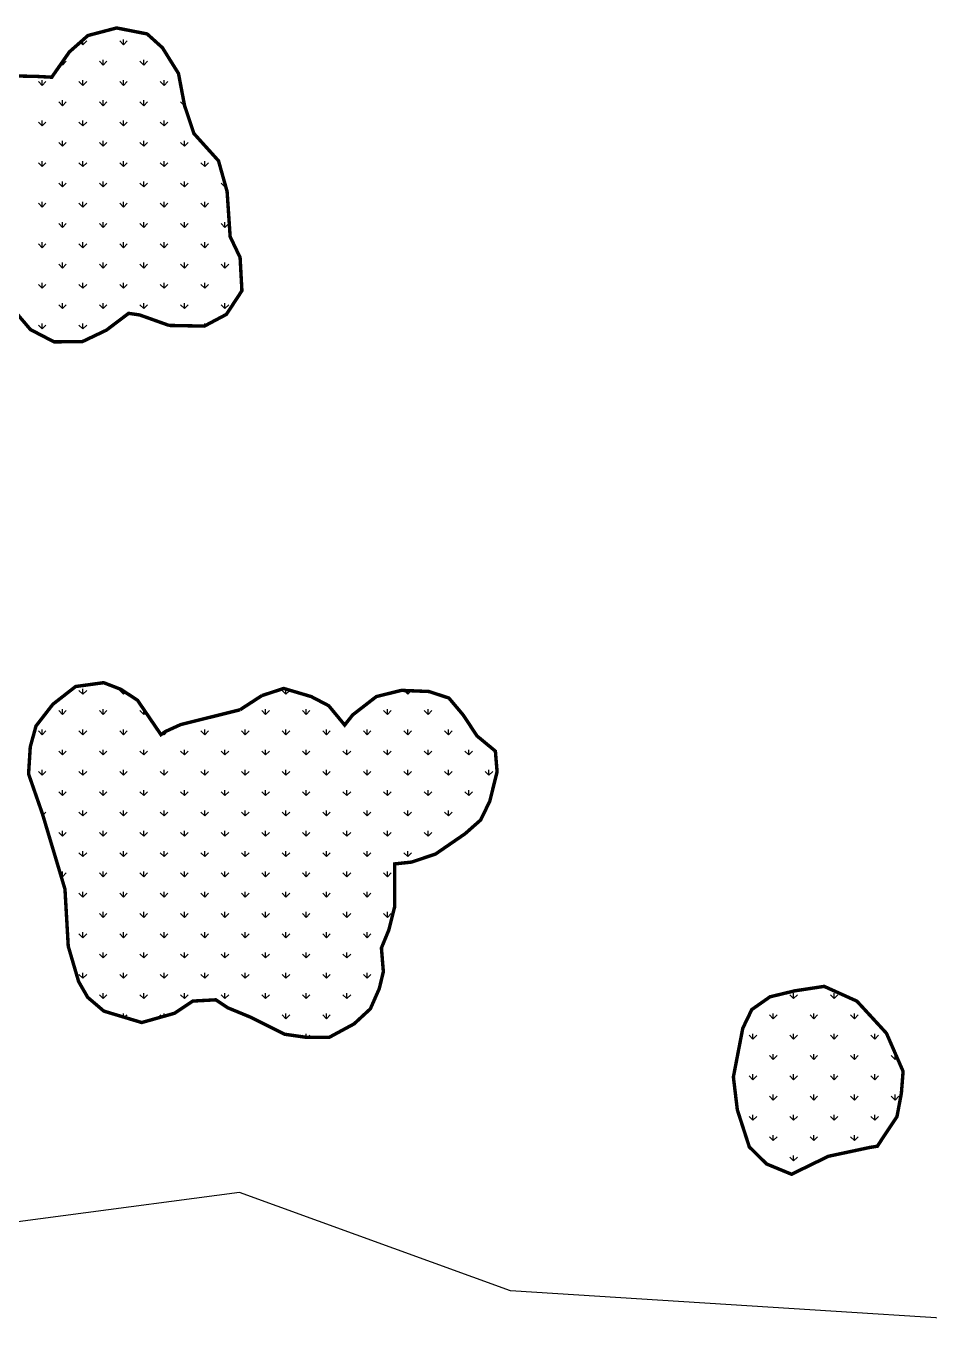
# Model space of a CAD drawing. Header units: metres. Extents: x 328606 to 333715, y 1800923 to 1805912.
# Drawn here: x 330980 to 331779, y 1800923 to 1802084 of the extents above; entities that cross this region are included whole.
import ezdxf

# ---------------------------------------------------------------- set-up
doc = ezdxf.new("R2010")
doc.units = ezdxf.units.M
doc.layers.add('MANGROOVES', color=112, linetype='Continuous')

msp = doc.modelspace()

# ---------------------------------------------------------------- linework, layer by layer
at = {"color": 3}
msp.add_lwpolyline([(332077.5, 1800922.7), (331408.6, 1800965.1), (331168.7, 1801052.2), (330856.6, 1801010.9), (330816.1, 1801030), (330700, 1801108.8), (330621.4, 1801123.9), (330649.9, 1801341.4), (330656.9, 1801447.4), (330689, 1801480.8), (330688.6, 1801527.4), (330641.8, 1801515), (330612, 1801570.4), (330539.3, 1801530.2), (330508.1, 1801572.2), (330446.1, 1801581.7), (330433.1, 1801685.6), (330396.6, 1801685.9), (330305.7, 1801816.6)], dxfattribs=at)
at = {"layer": 'MANGROOVES', "linetype": 'Continuous'}
for p, q in [((331030.2, 1802068), (331027.9, 1802070.2)), ((331030.2, 1802068), (331030.2, 1802072.2)), ((331030.2, 1802068), (331033.6, 1802071.4)), ((331066.1, 1802068), (331062.8, 1802071.4)), ((331066.1, 1802068), (331066.1, 1802072.8)), ((331066.1, 1802068), (331069.5, 1802071.4)), ((331048.2, 1802050), (331048.2, 1802054.8)), ((331084.1, 1802050), (331084.1, 1802054.8)), ((331012.2, 1802050), (331011, 1802051.3)), ((331012.2, 1802050), (331015.6, 1802053.4)), ((331012.2, 1802050), (331012.2, 1802053)), ((331048.2, 1802050), (331044.8, 1802053.4)), ((331048.2, 1802050), (331051.5, 1802053.4)), ((331084.1, 1802050), (331080.7, 1802053.4)), ((331084.1, 1802050), (331087.5, 1802053.4)), ((330994.3, 1802032.1), (330990.9, 1802035.4)), ((330994.3, 1802032.1), (330994.3, 1802036.8)), ((330994.3, 1802032.1), (330997.6, 1802035.4)), ((331030.2, 1802032.1), (331026.8, 1802035.4)), ((331030.2, 1802032.1), (331030.2, 1802036.8)), ((331030.2, 1802032.1), (331033.6, 1802035.4)), ((331066.1, 1802032.1), (331062.8, 1802035.4)), ((331066.1, 1802032.1), (331066.1, 1802036.8)), ((331066.1, 1802032.1), (331069.5, 1802035.4)), ((331102, 1802032.1), (331098.7, 1802035.4)), ((331102, 1802032.1), (331102, 1802036.8)), ((331102, 1802032.1), (331105.4, 1802035.4)), ((331012.2, 1802014.1), (331008.9, 1802017.5)), ((331012.2, 1802014.1), (331012.2, 1802018.9)), ((331012.2, 1802014.1), (331015.6, 1802017.5)), ((331048.2, 1802014.1), (331044.8, 1802017.5)), ((331048.2, 1802014.1), (331048.2, 1802018.9)), ((331048.2, 1802014.1), (331051.5, 1802017.5)), ((331084.1, 1802014.1), (331080.7, 1802017.5)), ((331084.1, 1802014.1), (331084.1, 1802018.9)), ((331084.1, 1802014.1), (331087.5, 1802017.5)), ((331120, 1802014.1), (331116.6, 1802017.5)), ((331120, 1802014.1), (331120, 1802015.2)), ((331120, 1802014.1), (331120.2, 1802014.3)), ((330994.3, 1801996.2), (330990.9, 1801999.5)), ((330994.3, 1801996.2), (330994.3, 1802000.9)), ((330994.3, 1801996.2), (330997.6, 1801999.5)), ((331030.2, 1801996.2), (331026.8, 1801999.5)), ((331030.2, 1801996.2), (331030.2, 1802000.9)), ((331030.2, 1801996.2), (331033.6, 1801999.5)), ((331066.1, 1801996.2), (331062.8, 1801999.5)), ((331066.1, 1801996.2), (331066.1, 1802000.9)), ((331066.1, 1801996.2), (331069.5, 1801999.5)), ((331102, 1801996.2), (331098.7, 1801999.5)), ((331102, 1801996.2), (331102, 1802000.9)), ((331102, 1801996.2), (331105.4, 1801999.5)), ((331012.2, 1801978.2), (331008.9, 1801981.6)), ((331012.2, 1801978.2), (331012.2, 1801983)), ((331012.2, 1801978.2), (331015.6, 1801981.6)), ((331048.2, 1801978.2), (331044.8, 1801981.6)), ((331048.2, 1801978.2), (331048.2, 1801983)), ((331048.2, 1801978.2), (331051.5, 1801981.6)), ((331084.1, 1801978.2), (331080.7, 1801981.6)), ((331084.1, 1801978.2), (331084.1, 1801983)), ((331084.1, 1801978.2), (331087.5, 1801981.6)), ((331120, 1801978.2), (331116.6, 1801981.6)), ((331120, 1801978.2), (331120, 1801983)), ((331120, 1801978.2), (331123.4, 1801981.6)), ((330994.3, 1801960.2), (330990.9, 1801963.6)), ((330994.3, 1801960.2), (330994.3, 1801965)), ((330994.3, 1801960.2), (330997.6, 1801963.6)), ((331030.2, 1801960.2), (331026.8, 1801963.6)), ((331030.2, 1801960.2), (331030.2, 1801965)), ((331030.2, 1801960.2), (331033.6, 1801963.6)), ((331066.1, 1801960.2), (331062.8, 1801963.6)), ((331066.1, 1801960.2), (331066.1, 1801965)), ((331066.1, 1801960.2), (331069.5, 1801963.6)), ((331102, 1801960.2), (331098.7, 1801963.6)), ((331102, 1801960.2), (331102, 1801965)), ((331102, 1801960.2), (331105.4, 1801963.6)), ((331138, 1801960.2), (331134.6, 1801963.6)), ((331138, 1801960.2), (331138, 1801965)), ((331138, 1801960.2), (331141.3, 1801963.6)), ((331012.2, 1801942.3), (331008.9, 1801945.6)), ((331012.2, 1801942.3), (331012.2, 1801947)), ((331012.2, 1801942.3), (331015.6, 1801945.6)), ((331048.2, 1801942.3), (331044.8, 1801945.6)), ((331048.2, 1801942.3), (331048.2, 1801947)), ((331048.2, 1801942.3), (331051.5, 1801945.6)), ((331084.1, 1801942.3), (331080.7, 1801945.6)), ((331084.1, 1801942.3), (331084.1, 1801947)), ((331084.1, 1801942.3), (331087.5, 1801945.6)), ((331120, 1801942.3), (331116.6, 1801945.6)), ((331120, 1801942.3), (331120, 1801947)), ((331120, 1801942.3), (331123.4, 1801945.6)), ((331155.9, 1801942.3), (331152.6, 1801945.6)), ((331155.9, 1801942.3), (331155.9, 1801945)), ((331155.9, 1801942.3), (331156.5, 1801942.9)), ((330994.3, 1801924.3), (330990.9, 1801927.7)), ((330994.3, 1801924.3), (330994.3, 1801929.1)), ((330994.3, 1801924.3), (330997.6, 1801927.7)), ((331030.2, 1801924.3), (331026.8, 1801927.7)), ((331030.2, 1801924.3), (331030.2, 1801929.1)), ((331030.2, 1801924.3), (331033.6, 1801927.7)), ((331066.1, 1801924.3), (331062.8, 1801927.7)), ((331066.1, 1801924.3), (331066.1, 1801929.1)), ((331066.1, 1801924.3), (331069.5, 1801927.7)), ((331102, 1801924.3), (331098.7, 1801927.7)), ((331102, 1801924.3), (331102, 1801929.1)), ((331102, 1801924.3), (331105.4, 1801927.7)), ((331138, 1801924.3), (331134.6, 1801927.7)), ((331138, 1801924.3), (331138, 1801929.1)), ((331138, 1801924.3), (331141.3, 1801927.7)), ((331012.2, 1801906.4), (331008.9, 1801909.7)), ((331012.2, 1801906.4), (331012.2, 1801911.1)), ((331012.2, 1801906.4), (331015.6, 1801909.7)), ((331048.2, 1801906.4), (331044.8, 1801909.7)), ((331048.2, 1801906.4), (331048.2, 1801911.1)), ((331048.2, 1801906.4), (331051.5, 1801909.7)), ((331084.1, 1801906.4), (331080.7, 1801909.7)), ((331084.1, 1801906.4), (331084.1, 1801911.1)), ((331084.1, 1801906.4), (331087.5, 1801909.7)), ((331120, 1801906.4), (331116.6, 1801909.7)), ((331120, 1801906.4), (331120, 1801911.1)), ((331120, 1801906.4), (331123.4, 1801909.7)), ((331155.9, 1801906.4), (331152.6, 1801909.7)), ((331155.9, 1801906.4), (331155.9, 1801911.1)), ((331155.9, 1801906.4), (331159.3, 1801909.7)), ((330994.3, 1801888.4), (330990.9, 1801891.8)), ((330994.3, 1801888.4), (330994.3, 1801893.2)), ((330994.3, 1801888.4), (330997.6, 1801891.8)), ((331030.2, 1801888.4), (331026.8, 1801891.8)), ((331030.2, 1801888.4), (331030.2, 1801893.2)), ((331030.2, 1801888.4), (331033.6, 1801891.8)), ((331066.1, 1801888.4), (331062.8, 1801891.8)), ((331066.1, 1801888.4), (331066.1, 1801893.2)), ((331066.1, 1801888.4), (331069.5, 1801891.8)), ((331102, 1801888.4), (331098.7, 1801891.8)), ((331102, 1801888.4), (331102, 1801893.2)), ((331102, 1801888.4), (331105.4, 1801891.8)), ((331138, 1801888.4), (331134.6, 1801891.8)), ((331138, 1801888.4), (331138, 1801893.2)), ((331138, 1801888.4), (331141.3, 1801891.8)), ((331012.2, 1801870.4), (331008.9, 1801873.8)), ((331012.2, 1801870.4), (331012.2, 1801875.2)), ((331012.2, 1801870.4), (331015.6, 1801873.8)), ((331048.2, 1801870.4), (331044.8, 1801873.8)), ((331048.2, 1801870.4), (331048.2, 1801875.2)), ((331048.2, 1801870.4), (331051.5, 1801873.8)), ((331084.1, 1801870.4), (331080.7, 1801873.8)), ((331084.1, 1801870.4), (331084.1, 1801875.2)), ((331084.1, 1801870.4), (331087.5, 1801873.8)), ((331120, 1801870.4), (331116.6, 1801873.8)), ((331120, 1801870.4), (331120, 1801875.2)), ((331120, 1801870.4), (331123.4, 1801873.8)), ((331155.9, 1801870.4), (331152.6, 1801873.8)), ((331155.9, 1801870.4), (331155.9, 1801875.2)), ((331155.9, 1801870.4), (331159.3, 1801873.8)), ((330994.3, 1801852.5), (330994.3, 1801857.2)), ((331030.2, 1801852.5), (331030.2, 1801857.2)), ((331066.1, 1801852.5), (331066.1, 1801857.2)), ((331102, 1801852.5), (331102, 1801857.2)), ((331138, 1801852.5), (331138, 1801857.2)), ((330994.3, 1801852.5), (330990.9, 1801855.8)), ((330994.3, 1801852.5), (330997.6, 1801855.8)), ((331030.2, 1801852.5), (331026.8, 1801855.8)), ((331030.2, 1801852.5), (331033.6, 1801855.8)), ((331066.1, 1801852.5), (331062.8, 1801855.8)), ((331066.1, 1801852.5), (331069.5, 1801855.8)), ((331102, 1801852.5), (331098.7, 1801855.8)), ((331102, 1801852.5), (331105.4, 1801855.8)), ((331138, 1801852.5), (331134.6, 1801855.8)), ((331138, 1801852.5), (331141.3, 1801855.8)), ((331170.6, 1801855.7), (331170.5, 1801855.8)), ((331012.2, 1801834.5), (331008.9, 1801837.9)), ((331012.2, 1801834.5), (331012.2, 1801839.3)), ((331012.2, 1801834.5), (331015.6, 1801837.9)), ((331048.2, 1801834.5), (331044.8, 1801837.9)), ((331048.2, 1801834.5), (331048.2, 1801839.3)), ((331048.2, 1801834.5), (331051.5, 1801837.9)), ((331084.1, 1801834.5), (331080.7, 1801837.9)), ((331084.1, 1801834.5), (331084.1, 1801839.3)), ((331084.1, 1801834.5), (331087.5, 1801837.9)), ((331120, 1801834.5), (331116.6, 1801837.9)), ((331120, 1801834.5), (331120, 1801839.3)), ((331120, 1801834.5), (331123.4, 1801837.9)), ((331155.9, 1801834.5), (331152.6, 1801837.9)), ((331155.9, 1801834.5), (331155.9, 1801839.3)), ((331155.9, 1801834.5), (331159.3, 1801837.9)), ((330994.3, 1801816.5), (330990.9, 1801819.9)), ((330994.3, 1801816.5), (330994.3, 1801821.3)), ((330994.3, 1801816.5), (330997.6, 1801819.9)), ((331030.2, 1801816.5), (331026.8, 1801819.9)), ((331030.2, 1801816.5), (331030.2, 1801821.3)), ((331030.2, 1801816.5), (331033.6, 1801819.9)), ((331102, 1801821.2), (331102, 1801821.3)), ((331135.7, 1801818.8), (331134.6, 1801819.9)), ((331138, 1801819.2), (331138, 1801821.3)), ((331030.2, 1801493.3), (331030.2, 1801498)), ((331209.8, 1801493.3), (331209.8, 1801497.7)), ((331030.2, 1801493.3), (331026.8, 1801496.6)), ((331030.2, 1801493.3), (331033.6, 1801496.6)), ((331066.1, 1801493.3), (331062.8, 1801496.6)), ((331066.1, 1801493.3), (331066.1, 1801496)), ((331066.1, 1801493.3), (331067.8, 1801494.9)), ((331209.8, 1801493.3), (331206.4, 1801496.6)), ((331209.8, 1801493.3), (331213.2, 1801496.6)), ((331317.6, 1801493.3), (331314.3, 1801496.5)), ((331317.6, 1801493.3), (331317.6, 1801496.4)), ((331317.6, 1801493.3), (331320.6, 1801496.3)), ((331012.2, 1801475.3), (331008.9, 1801478.7)), ((331012.2, 1801475.3), (331012.2, 1801480.1)), ((331012.2, 1801475.3), (331015.6, 1801478.7)), ((331048.2, 1801475.3), (331044.8, 1801478.7)), ((331048.2, 1801475.3), (331048.2, 1801480.1)), ((331048.2, 1801475.3), (331051.5, 1801478.7)), ((331084.1, 1801475.3), (331080.7, 1801478.7)), ((331084.1, 1801475.3), (331084.1, 1801479.8)), ((331084.1, 1801475.3), (331085.9, 1801477.1)), ((331155.9, 1801475.3), (331155.3, 1801475.9)), ((331155.9, 1801475.3), (331157, 1801476.4)), ((331155.9, 1801475.3), (331155.9, 1801476.1)), ((331191.8, 1801475.3), (331188.5, 1801478.7)), ((331191.8, 1801475.3), (331191.8, 1801480.1)), ((331191.8, 1801475.3), (331195.2, 1801478.7)), ((331227.8, 1801475.3), (331224.4, 1801478.7)), ((331227.8, 1801475.3), (331227.8, 1801480.1)), ((331227.8, 1801475.3), (331231.1, 1801478.7)), ((331299.6, 1801475.3), (331296.2, 1801478.7)), ((331299.6, 1801475.3), (331299.6, 1801480.1)), ((331299.6, 1801475.3), (331303, 1801478.7)), ((331335.5, 1801475.3), (331332.2, 1801478.7)), ((331335.5, 1801475.3), (331335.5, 1801480.1)), ((331335.5, 1801475.3), (331338.9, 1801478.7)), ((330994.3, 1801457.3), (330994.3, 1801462.1)), ((331030.2, 1801457.3), (331030.2, 1801462.1)), ((331066.1, 1801457.3), (331066.1, 1801462.1)), ((331138, 1801457.3), (331138, 1801462.1)), ((331173.9, 1801457.3), (331173.9, 1801462.1)), ((331209.8, 1801457.3), (331209.8, 1801462.1)), ((331245.7, 1801457.3), (331245.7, 1801462.1)), ((331281.6, 1801457.3), (331281.6, 1801462.1)), ((331317.6, 1801457.3), (331317.6, 1801462.1)), ((331353.5, 1801457.3), (331353.5, 1801462.1)), ((330994.3, 1801457.3), (330990.9, 1801460.7)), ((330994.3, 1801457.3), (330997.6, 1801460.7)), ((331030.2, 1801457.3), (331026.8, 1801460.7)), ((331030.2, 1801457.3), (331033.6, 1801460.7)), ((331066.1, 1801457.3), (331062.8, 1801460.7)), ((331066.1, 1801457.3), (331069.5, 1801460.7)), ((331102, 1801457.3), (331100.9, 1801458.5)), ((331102, 1801457.3), (331105.4, 1801460.7)), ((331102, 1801457.3), (331102, 1801459.3)), ((331138, 1801457.3), (331134.6, 1801460.7)), ((331138, 1801457.3), (331141.3, 1801460.7)), ((331173.9, 1801457.3), (331170.5, 1801460.7)), ((331173.9, 1801457.3), (331177.3, 1801460.7)), ((331209.8, 1801457.3), (331206.4, 1801460.7)), ((331209.8, 1801457.3), (331213.2, 1801460.7)), ((331245.7, 1801457.3), (331242.4, 1801460.7)), ((331245.7, 1801457.3), (331249.1, 1801460.7)), ((331281.6, 1801457.3), (331278.3, 1801460.7)), ((331281.6, 1801457.3), (331285, 1801460.7)), ((331317.6, 1801457.3), (331314.2, 1801460.7)), ((331317.6, 1801457.3), (331320.9, 1801460.7)), ((331353.5, 1801457.3), (331350.1, 1801460.7)), ((331353.5, 1801457.3), (331356.9, 1801460.7)), ((331012.2, 1801439.4), (331008.9, 1801442.7)), ((331012.2, 1801439.4), (331012.2, 1801444.1)), ((331012.2, 1801439.4), (331015.6, 1801442.7)), ((331048.2, 1801439.4), (331044.8, 1801442.7)), ((331048.2, 1801439.4), (331048.2, 1801444.1)), ((331048.2, 1801439.4), (331051.5, 1801442.7)), ((331084.1, 1801439.4), (331080.7, 1801442.7)), ((331084.1, 1801439.4), (331084.1, 1801444.1)), ((331084.1, 1801439.4), (331087.5, 1801442.7)), ((331120, 1801439.4), (331116.6, 1801442.7)), ((331120, 1801439.4), (331120, 1801444.1)), ((331120, 1801439.4), (331123.4, 1801442.7)), ((331155.9, 1801439.4), (331152.6, 1801442.7)), ((331155.9, 1801439.4), (331155.9, 1801444.1)), ((331155.9, 1801439.4), (331159.3, 1801442.7)), ((331191.8, 1801439.4), (331188.5, 1801442.7)), ((331191.8, 1801439.4), (331191.8, 1801444.1)), ((331191.8, 1801439.4), (331195.2, 1801442.7)), ((331227.8, 1801439.4), (331224.4, 1801442.7)), ((331227.8, 1801439.4), (331227.8, 1801444.1)), ((331227.8, 1801439.4), (331231.1, 1801442.7)), ((331263.7, 1801439.4), (331260.3, 1801442.7)), ((331263.7, 1801439.4), (331263.7, 1801444.1)), ((331263.7, 1801439.4), (331267.1, 1801442.7)), ((331299.6, 1801439.4), (331296.2, 1801442.7)), ((331299.6, 1801439.4), (331299.6, 1801444.1)), ((331299.6, 1801439.4), (331303, 1801442.7)), ((331335.5, 1801439.4), (331332.2, 1801442.7)), ((331335.5, 1801439.4), (331335.5, 1801444.1)), ((331335.5, 1801439.4), (331338.9, 1801442.7)), ((331371.5, 1801439.4), (331368.1, 1801442.7)), ((331371.5, 1801439.4), (331371.5, 1801444.1)), ((331371.5, 1801439.4), (331374.8, 1801442.7)), ((330994.3, 1801421.4), (330990.9, 1801424.8)), ((330994.3, 1801421.4), (330994.3, 1801426.2)), ((330994.3, 1801421.4), (330997.6, 1801424.8)), ((331030.2, 1801421.4), (331026.8, 1801424.8)), ((331030.2, 1801421.4), (331030.2, 1801426.2)), ((331030.2, 1801421.4), (331033.6, 1801424.8)), ((331066.1, 1801421.4), (331062.8, 1801424.8)), ((331066.1, 1801421.4), (331066.1, 1801426.2)), ((331066.1, 1801421.4), (331069.5, 1801424.8)), ((331102, 1801421.4), (331098.7, 1801424.8)), ((331102, 1801421.4), (331102, 1801426.2)), ((331102, 1801421.4), (331105.4, 1801424.8)), ((331138, 1801421.4), (331134.6, 1801424.8)), ((331138, 1801421.4), (331138, 1801426.2)), ((331138, 1801421.4), (331141.3, 1801424.8)), ((331173.9, 1801421.4), (331170.5, 1801424.8)), ((331173.9, 1801421.4), (331173.9, 1801426.2)), ((331173.9, 1801421.4), (331177.3, 1801424.8)), ((331209.8, 1801421.4), (331206.4, 1801424.8)), ((331209.8, 1801421.4), (331209.8, 1801426.2)), ((331209.8, 1801421.4), (331213.2, 1801424.8)), ((331245.7, 1801421.4), (331242.4, 1801424.8)), ((331245.7, 1801421.4), (331245.7, 1801426.2)), ((331245.7, 1801421.4), (331249.1, 1801424.8)), ((331281.6, 1801421.4), (331278.3, 1801424.8)), ((331281.6, 1801421.4), (331281.6, 1801426.2)), ((331281.6, 1801421.4), (331285, 1801424.8)), ((331317.6, 1801421.4), (331314.2, 1801424.8)), ((331317.6, 1801421.4), (331317.6, 1801426.2)), ((331317.6, 1801421.4), (331320.9, 1801424.8)), ((331353.5, 1801421.4), (331350.1, 1801424.8)), ((331353.5, 1801421.4), (331353.5, 1801426.2)), ((331353.5, 1801421.4), (331356.9, 1801424.8)), ((331389.4, 1801421.4), (331386, 1801424.8)), ((331389.4, 1801421.4), (331389.4, 1801426.2)), ((331389.4, 1801421.4), (331392.8, 1801424.8)), ((331012.2, 1801403.5), (331008.9, 1801406.8)), ((331012.2, 1801403.5), (331012.2, 1801408.2)), ((331012.2, 1801403.5), (331015.6, 1801406.8)), ((331048.2, 1801403.5), (331044.8, 1801406.8)), ((331048.2, 1801403.5), (331048.2, 1801408.2)), ((331048.2, 1801403.5), (331051.5, 1801406.8)), ((331084.1, 1801403.5), (331080.7, 1801406.8)), ((331084.1, 1801403.5), (331084.1, 1801408.2)), ((331084.1, 1801403.5), (331087.5, 1801406.8)), ((331120, 1801403.5), (331116.6, 1801406.8)), ((331120, 1801403.5), (331120, 1801408.2)), ((331120, 1801403.5), (331123.4, 1801406.8)), ((331155.9, 1801403.5), (331152.6, 1801406.8)), ((331155.9, 1801403.5), (331155.9, 1801408.2)), ((331155.9, 1801403.5), (331159.3, 1801406.8)), ((331191.8, 1801403.5), (331188.5, 1801406.8)), ((331191.8, 1801403.5), (331191.8, 1801408.2)), ((331191.8, 1801403.5), (331195.2, 1801406.8)), ((331227.8, 1801403.5), (331224.4, 1801406.8)), ((331227.8, 1801403.5), (331227.8, 1801408.2)), ((331227.8, 1801403.5), (331231.1, 1801406.8)), ((331263.7, 1801403.5), (331260.3, 1801406.8)), ((331263.7, 1801403.5), (331263.7, 1801408.2)), ((331263.7, 1801403.5), (331267.1, 1801406.8)), ((331299.6, 1801403.5), (331296.2, 1801406.8)), ((331299.6, 1801403.5), (331299.6, 1801408.2)), ((331299.6, 1801403.5), (331303, 1801406.8)), ((331335.5, 1801403.5), (331332.2, 1801406.8)), ((331335.5, 1801403.5), (331335.5, 1801408.2)), ((331335.5, 1801403.5), (331338.9, 1801406.8)), ((331371.5, 1801403.5), (331368.1, 1801406.8)), ((331371.5, 1801403.5), (331371.5, 1801408.2)), ((331371.5, 1801403.5), (331374.8, 1801406.8)), ((330994.3, 1801387.8), (330994.3, 1801390.3)), ((330994.8, 1801386), (330997.6, 1801388.9)), ((331030.2, 1801385.5), (331026.8, 1801388.9)), ((331030.2, 1801385.5), (331030.2, 1801390.3)), ((331030.2, 1801385.5), (331033.6, 1801388.9)), ((331066.1, 1801385.5), (331062.8, 1801388.9)), ((331066.1, 1801385.5), (331066.1, 1801390.3)), ((331066.1, 1801385.5), (331069.5, 1801388.9)), ((331102, 1801385.5), (331098.7, 1801388.9)), ((331102, 1801385.5), (331102, 1801390.3)), ((331102, 1801385.5), (331105.4, 1801388.9)), ((331138, 1801385.5), (331134.6, 1801388.9)), ((331138, 1801385.5), (331138, 1801390.3)), ((331138, 1801385.5), (331141.3, 1801388.9)), ((331173.9, 1801385.5), (331170.5, 1801388.9)), ((331173.9, 1801385.5), (331173.9, 1801390.3)), ((331173.9, 1801385.5), (331177.3, 1801388.9)), ((331209.8, 1801385.5), (331206.4, 1801388.9)), ((331209.8, 1801385.5), (331209.8, 1801390.3)), ((331209.8, 1801385.5), (331213.2, 1801388.9)), ((331245.7, 1801385.5), (331242.4, 1801388.9)), ((331245.7, 1801385.5), (331245.7, 1801390.3)), ((331245.7, 1801385.5), (331249.1, 1801388.9)), ((331281.6, 1801385.5), (331278.3, 1801388.9)), ((331281.6, 1801385.5), (331281.6, 1801390.3)), ((331281.6, 1801385.5), (331285, 1801388.9)), ((331317.6, 1801385.5), (331314.2, 1801388.9)), ((331317.6, 1801385.5), (331317.6, 1801390.3)), ((331317.6, 1801385.5), (331320.9, 1801388.9)), ((331353.5, 1801385.5), (331350.1, 1801388.9)), ((331353.5, 1801385.5), (331353.5, 1801390.3)), ((331353.5, 1801385.5), (331356.9, 1801388.9)), ((331012.2, 1801367.5), (331008.9, 1801370.9)), ((331012.2, 1801367.5), (331012.2, 1801372.3)), ((331012.2, 1801367.5), (331015.6, 1801370.9)), ((331048.2, 1801367.5), (331044.8, 1801370.9)), ((331048.2, 1801367.5), (331048.2, 1801372.3)), ((331048.2, 1801367.5), (331051.5, 1801370.9)), ((331084.1, 1801367.5), (331080.7, 1801370.9)), ((331084.1, 1801367.5), (331084.1, 1801372.3)), ((331084.1, 1801367.5), (331087.5, 1801370.9)), ((331120, 1801367.5), (331116.6, 1801370.9)), ((331120, 1801367.5), (331120, 1801372.3)), ((331120, 1801367.5), (331123.4, 1801370.9)), ((331155.9, 1801367.5), (331152.6, 1801370.9)), ((331155.9, 1801367.5), (331155.9, 1801372.3)), ((331155.9, 1801367.5), (331159.3, 1801370.9)), ((331191.8, 1801367.5), (331188.5, 1801370.9)), ((331191.8, 1801367.5), (331191.8, 1801372.3)), ((331191.8, 1801367.5), (331195.2, 1801370.9)), ((331227.8, 1801367.5), (331224.4, 1801370.9)), ((331227.8, 1801367.5), (331227.8, 1801372.3)), ((331227.8, 1801367.5), (331231.1, 1801370.9)), ((331263.7, 1801367.5), (331260.3, 1801370.9)), ((331263.7, 1801367.5), (331263.7, 1801372.3)), ((331263.7, 1801367.5), (331267.1, 1801370.9)), ((331299.6, 1801367.5), (331296.2, 1801370.9)), ((331299.6, 1801367.5), (331299.6, 1801372.3)), ((331299.6, 1801367.5), (331303, 1801370.9)), ((331335.5, 1801367.5), (331332.2, 1801370.9)), ((331335.5, 1801367.5), (331335.5, 1801372.3)), ((331335.5, 1801367.5), (331338.9, 1801370.9)), ((331368.8, 1801370.1), (331368.1, 1801370.9)), ((331030.2, 1801349.6), (331026.8, 1801352.9)), ((331030.2, 1801349.6), (331030.2, 1801354.3)), ((331030.2, 1801349.6), (331033.6, 1801352.9)), ((331066.1, 1801349.6), (331062.8, 1801352.9)), ((331066.1, 1801349.6), (331066.1, 1801354.3)), ((331066.1, 1801349.6), (331069.5, 1801352.9)), ((331102, 1801349.6), (331098.7, 1801352.9)), ((331102, 1801349.6), (331102, 1801354.3)), ((331102, 1801349.6), (331105.4, 1801352.9)), ((331138, 1801349.6), (331134.6, 1801352.9)), ((331138, 1801349.6), (331138, 1801354.3)), ((331138, 1801349.6), (331141.3, 1801352.9)), ((331173.9, 1801349.6), (331170.5, 1801352.9)), ((331173.9, 1801349.6), (331173.9, 1801354.3)), ((331173.9, 1801349.6), (331177.3, 1801352.9)), ((331209.8, 1801349.6), (331206.4, 1801352.9)), ((331209.8, 1801349.6), (331209.8, 1801354.3)), ((331209.8, 1801349.6), (331213.2, 1801352.9)), ((331245.7, 1801349.6), (331242.4, 1801352.9)), ((331245.7, 1801349.6), (331245.7, 1801354.3)), ((331245.7, 1801349.6), (331249.1, 1801352.9)), ((331281.6, 1801349.6), (331278.3, 1801352.9)), ((331281.6, 1801349.6), (331281.6, 1801354.3)), ((331281.6, 1801349.6), (331285, 1801352.9)), ((331317.6, 1801349.6), (331314.2, 1801352.9)), ((331317.6, 1801349.6), (331317.6, 1801354.3)), ((331317.6, 1801349.6), (331320.9, 1801352.9)), ((331012.2, 1801331.6), (331012.2, 1801336.4)), ((331012.2, 1801331.6), (331015.6, 1801335)), ((331048.2, 1801331.6), (331044.8, 1801335)), ((331048.2, 1801331.6), (331048.2, 1801336.4)), ((331048.2, 1801331.6), (331051.5, 1801335)), ((331084.1, 1801331.6), (331080.7, 1801335)), ((331084.1, 1801331.6), (331084.1, 1801336.4)), ((331084.1, 1801331.6), (331087.5, 1801335)), ((331120, 1801331.6), (331116.6, 1801335)), ((331120, 1801331.6), (331120, 1801336.4)), ((331120, 1801331.6), (331123.4, 1801335)), ((331155.9, 1801331.6), (331152.6, 1801335)), ((331155.9, 1801331.6), (331155.9, 1801336.4)), ((331155.9, 1801331.6), (331159.3, 1801335)), ((331191.8, 1801331.6), (331188.5, 1801335)), ((331191.8, 1801331.6), (331191.8, 1801336.4)), ((331191.8, 1801331.6), (331195.2, 1801335)), ((331227.8, 1801331.6), (331224.4, 1801335)), ((331227.8, 1801331.6), (331227.8, 1801336.4)), ((331227.8, 1801331.6), (331231.1, 1801335)), ((331263.7, 1801331.6), (331260.3, 1801335)), ((331263.7, 1801331.6), (331263.7, 1801336.4)), ((331263.7, 1801331.6), (331267.1, 1801335)), ((331299.6, 1801331.6), (331296.2, 1801335)), ((331299.6, 1801331.6), (331299.6, 1801336.4)), ((331299.6, 1801331.6), (331303, 1801335)), ((331012.2, 1801331.6), (331010.7, 1801333.2)), ((331030.2, 1801313.7), (331026.8, 1801317)), ((331030.2, 1801313.7), (331030.2, 1801318.4)), ((331030.2, 1801313.7), (331033.6, 1801317)), ((331066.1, 1801313.7), (331062.8, 1801317)), ((331066.1, 1801313.7), (331066.1, 1801318.4)), ((331066.1, 1801313.7), (331069.5, 1801317)), ((331102, 1801313.7), (331098.7, 1801317)), ((331102, 1801313.7), (331102, 1801318.4)), ((331102, 1801313.7), (331105.4, 1801317)), ((331138, 1801313.7), (331134.6, 1801317)), ((331138, 1801313.7), (331138, 1801318.4)), ((331138, 1801313.7), (331141.3, 1801317)), ((331173.9, 1801313.7), (331170.5, 1801317)), ((331173.9, 1801313.7), (331173.9, 1801318.4)), ((331173.9, 1801313.7), (331177.3, 1801317)), ((331209.8, 1801313.7), (331206.4, 1801317)), ((331209.8, 1801313.7), (331209.8, 1801318.4)), ((331209.8, 1801313.7), (331213.2, 1801317)), ((331245.7, 1801313.7), (331242.4, 1801317)), ((331245.7, 1801313.7), (331245.7, 1801318.4)), ((331245.7, 1801313.7), (331249.1, 1801317)), ((331281.6, 1801313.7), (331278.3, 1801317)), ((331281.6, 1801313.7), (331281.6, 1801318.4)), ((331281.6, 1801313.7), (331285, 1801317)), ((331048.2, 1801295.7), (331048.2, 1801300.5)), ((331084.1, 1801295.7), (331084.1, 1801300.5)), ((331120, 1801295.7), (331120, 1801300.5)), ((331155.9, 1801295.7), (331155.9, 1801300.5)), ((331191.8, 1801295.7), (331191.8, 1801300.5)), ((331227.8, 1801295.7), (331227.8, 1801300.5)), ((331263.7, 1801295.7), (331263.7, 1801300.5)), ((331299.6, 1801295.7), (331299.6, 1801300.5)), ((331048.2, 1801295.7), (331044.8, 1801299.1)), ((331048.2, 1801295.7), (331051.5, 1801299.1)), ((331084.1, 1801295.7), (331080.7, 1801299.1)), ((331084.1, 1801295.7), (331087.5, 1801299.1)), ((331120, 1801295.7), (331116.6, 1801299.1)), ((331120, 1801295.7), (331123.4, 1801299.1)), ((331155.9, 1801295.7), (331152.6, 1801299.1)), ((331155.9, 1801295.7), (331159.3, 1801299.1)), ((331191.8, 1801295.7), (331188.5, 1801299.1)), ((331191.8, 1801295.7), (331195.2, 1801299.1)), ((331227.8, 1801295.7), (331224.4, 1801299.1)), ((331227.8, 1801295.7), (331231.1, 1801299.1)), ((331263.7, 1801295.7), (331260.3, 1801299.1)), ((331263.7, 1801295.7), (331267.1, 1801299.1)), ((331299.6, 1801295.7), (331296.2, 1801299.1)), ((331299.6, 1801295.7), (331303, 1801299.1)), ((331030.2, 1801277.7), (331026.8, 1801281.1)), ((331030.2, 1801277.7), (331030.2, 1801282.5)), ((331030.2, 1801277.7), (331033.6, 1801281.1)), ((331066.1, 1801277.7), (331062.8, 1801281.1)), ((331066.1, 1801277.7), (331066.1, 1801282.5)), ((331066.1, 1801277.7), (331069.5, 1801281.1)), ((331102, 1801277.7), (331098.7, 1801281.1)), ((331102, 1801277.7), (331102, 1801282.5)), ((331102, 1801277.7), (331105.4, 1801281.1)), ((331138, 1801277.7), (331134.6, 1801281.1)), ((331138, 1801277.7), (331138, 1801282.5)), ((331138, 1801277.7), (331141.3, 1801281.1)), ((331173.9, 1801277.7), (331170.5, 1801281.1)), ((331173.9, 1801277.7), (331173.9, 1801282.5)), ((331173.9, 1801277.7), (331177.3, 1801281.1)), ((331209.8, 1801277.7), (331206.4, 1801281.1)), ((331209.8, 1801277.7), (331209.8, 1801282.5)), ((331209.8, 1801277.7), (331213.2, 1801281.1)), ((331245.7, 1801277.7), (331242.4, 1801281.1)), ((331245.7, 1801277.7), (331245.7, 1801282.5)), ((331245.7, 1801277.7), (331249.1, 1801281.1)), ((331281.6, 1801277.7), (331278.3, 1801281.1)), ((331281.6, 1801277.7), (331281.6, 1801282.5)), ((331281.6, 1801277.7), (331285, 1801281.1)), ((331048.2, 1801259.8), (331048.2, 1801264.5)), ((331084.1, 1801259.8), (331084.1, 1801264.5)), ((331120, 1801259.8), (331120, 1801264.5)), ((331155.9, 1801259.8), (331155.9, 1801264.5)), ((331191.8, 1801259.8), (331191.8, 1801264.5)), ((331227.8, 1801259.8), (331227.8, 1801264.5)), ((331263.7, 1801259.8), (331263.7, 1801264.5)), ((331048.2, 1801259.8), (331044.8, 1801263.1)), ((331048.2, 1801259.8), (331051.5, 1801263.1)), ((331084.1, 1801259.8), (331080.7, 1801263.1)), ((331084.1, 1801259.8), (331087.5, 1801263.1)), ((331120, 1801259.8), (331116.6, 1801263.1)), ((331120, 1801259.8), (331123.4, 1801263.1)), ((331155.9, 1801259.8), (331152.6, 1801263.1)), ((331155.9, 1801259.8), (331159.3, 1801263.1)), ((331191.8, 1801259.8), (331188.5, 1801263.1)), ((331191.8, 1801259.8), (331195.2, 1801263.1)), ((331227.8, 1801259.8), (331224.4, 1801263.1)), ((331227.8, 1801259.8), (331231.1, 1801263.1)), ((331263.7, 1801259.8), (331260.3, 1801263.1)), ((331263.7, 1801259.8), (331267.1, 1801263.1)), ((331030.2, 1801241.8), (331026.8, 1801245.2)), ((331030.2, 1801241.8), (331030.2, 1801246.6)), ((331030.2, 1801241.8), (331033.6, 1801245.2)), ((331066.1, 1801241.8), (331062.8, 1801245.2)), ((331066.1, 1801241.8), (331066.1, 1801246.6)), ((331066.1, 1801241.8), (331069.5, 1801245.2)), ((331102, 1801241.8), (331098.7, 1801245.2)), ((331102, 1801241.8), (331102, 1801246.6)), ((331102, 1801241.8), (331105.4, 1801245.2)), ((331138, 1801241.8), (331134.6, 1801245.2)), ((331138, 1801241.8), (331138, 1801246.6)), ((331138, 1801241.8), (331141.3, 1801245.2)), ((331173.9, 1801241.8), (331170.5, 1801245.2)), ((331173.9, 1801241.8), (331173.9, 1801246.6)), ((331173.9, 1801241.8), (331177.3, 1801245.2)), ((331209.8, 1801241.8), (331206.4, 1801245.2)), ((331209.8, 1801241.8), (331209.8, 1801246.6)), ((331209.8, 1801241.8), (331213.2, 1801245.2)), ((331245.7, 1801241.8), (331242.4, 1801245.2)), ((331245.7, 1801241.8), (331245.7, 1801246.6)), ((331245.7, 1801241.8), (331249.1, 1801245.2)), ((331281.6, 1801241.8), (331278.3, 1801245.2)), ((331281.6, 1801241.8), (331281.6, 1801246.6)), ((331281.6, 1801241.8), (331285, 1801245.2)), ((331048.2, 1801223.9), (331044.8, 1801227.2)), ((331048.2, 1801223.9), (331048.2, 1801228.6)), ((331048.2, 1801223.9), (331051.5, 1801227.2)), ((331084.1, 1801223.9), (331080.7, 1801227.2)), ((331084.1, 1801223.9), (331084.1, 1801228.6)), ((331084.1, 1801223.9), (331087.5, 1801227.2)), ((331120, 1801223.9), (331116.6, 1801227.2)), ((331120, 1801223.9), (331120, 1801228.6)), ((331120, 1801223.9), (331123.4, 1801227.2)), ((331155.9, 1801223.9), (331152.6, 1801227.2)), ((331155.9, 1801223.9), (331155.9, 1801228.6)), ((331155.9, 1801223.9), (331159.3, 1801227.2)), ((331191.8, 1801223.9), (331188.5, 1801227.2)), ((331191.8, 1801223.9), (331191.8, 1801228.6)), ((331191.8, 1801223.9), (331195.2, 1801227.2)), ((331227.8, 1801223.9), (331224.4, 1801227.2)), ((331227.8, 1801223.9), (331227.8, 1801228.6)), ((331227.8, 1801223.9), (331231.1, 1801227.2)), ((331263.7, 1801223.9), (331260.3, 1801227.2)), ((331263.7, 1801223.9), (331263.7, 1801228.6)), ((331263.7, 1801223.9), (331267.1, 1801227.2)), ((331658.8, 1801223.9), (331655.5, 1801227.2)), ((331658.8, 1801223.9), (331658.8, 1801228.6)), ((331658.8, 1801223.9), (331662.2, 1801227.2)), ((331694.7, 1801223.9), (331691.4, 1801227.2)), ((331694.7, 1801223.9), (331694.7, 1801228.6)), ((331694.7, 1801223.9), (331698.1, 1801227.2)), ((331063.8, 1801208.2), (331062.8, 1801209.3)), ((331066.1, 1801207.5), (331066.1, 1801210.7)), ((331067.3, 1801207.1), (331069.5, 1801209.3)), ((331100.2, 1801207.7), (331098.7, 1801209.3)), ((331102, 1801208.2), (331102, 1801210.7)), ((331105.3, 1801209.1), (331105.4, 1801209.3)), ((331173.9, 1801209.2), (331173.9, 1801210.7)), ((331176.3, 1801208.3), (331177.3, 1801209.3)), ((331209.8, 1801205.9), (331206.4, 1801209.3)), ((331209.8, 1801205.9), (331209.8, 1801210.7)), ((331209.8, 1801205.9), (331213.2, 1801209.3)), ((331245.7, 1801205.9), (331242.4, 1801209.3)), ((331245.7, 1801205.9), (331245.7, 1801210.7)), ((331245.7, 1801205.9), (331249.1, 1801209.3)), ((331278.4, 1801209.1), (331278.3, 1801209.3)), ((331640.9, 1801205.9), (331637.5, 1801209.3)), ((331640.9, 1801205.9), (331640.9, 1801210.7)), ((331640.9, 1801205.9), (331644.2, 1801209.3)), ((331676.8, 1801205.9), (331673.4, 1801209.3)), ((331676.8, 1801205.9), (331676.8, 1801210.7)), ((331676.8, 1801205.9), (331680.1, 1801209.3)), ((331712.7, 1801205.9), (331709.3, 1801209.3)), ((331712.7, 1801205.9), (331712.7, 1801210.7)), ((331712.7, 1801205.9), (331716.1, 1801209.3)), ((331225.9, 1801189.8), (331224.4, 1801191.3)), ((331227.8, 1801189.6), (331227.8, 1801192.7)), ((331229.3, 1801189.5), (331231.1, 1801191.3)), ((331622.9, 1801187.9), (331619.5, 1801191.3)), ((331622.9, 1801187.9), (331622.9, 1801192.7)), ((331622.9, 1801187.9), (331626.3, 1801191.3)), ((331658.8, 1801187.9), (331655.5, 1801191.3)), ((331658.8, 1801187.9), (331658.8, 1801192.7)), ((331658.8, 1801187.9), (331662.2, 1801191.3)), ((331694.7, 1801187.9), (331691.4, 1801191.3)), ((331694.7, 1801187.9), (331694.7, 1801192.7)), ((331694.7, 1801187.9), (331698.1, 1801191.3)), ((331730.7, 1801187.9), (331727.3, 1801191.3)), ((331730.7, 1801187.9), (331730.7, 1801192.7)), ((331730.7, 1801187.9), (331734, 1801191.3)), ((331640.9, 1801170), (331637.5, 1801173.3)), ((331640.9, 1801170), (331640.9, 1801174.7)), ((331640.9, 1801170), (331644.2, 1801173.3)), ((331676.8, 1801170), (331673.4, 1801173.3)), ((331676.8, 1801170), (331676.8, 1801174.7)), ((331676.8, 1801170), (331680.1, 1801173.3)), ((331712.7, 1801170), (331709.3, 1801173.3)), ((331712.7, 1801170), (331712.7, 1801174.7)), ((331712.7, 1801170), (331716.1, 1801173.3)), ((331748.6, 1801170), (331745.3, 1801173.3)), ((331748.6, 1801170), (331748.6, 1801174.7)), ((331748.6, 1801170), (331750.3, 1801171.7)), ((331622.9, 1801152), (331619.5, 1801155.4)), ((331622.9, 1801152), (331622.9, 1801156.8)), ((331622.9, 1801152), (331626.3, 1801155.4)), ((331658.8, 1801152), (331655.5, 1801155.4)), ((331658.8, 1801152), (331658.8, 1801156.8)), ((331658.8, 1801152), (331662.2, 1801155.4)), ((331694.7, 1801152), (331691.4, 1801155.4)), ((331694.7, 1801152), (331694.7, 1801156.8)), ((331694.7, 1801152), (331698.1, 1801155.4)), ((331730.7, 1801152), (331727.3, 1801155.4)), ((331730.7, 1801152), (331730.7, 1801156.8)), ((331730.7, 1801152), (331734, 1801155.4)), ((331607.7, 1801136.8), (331608.3, 1801137.4)), ((331640.9, 1801134), (331637.5, 1801137.4)), ((331640.9, 1801134), (331640.9, 1801138.8)), ((331640.9, 1801134), (331644.2, 1801137.4)), ((331676.8, 1801134), (331673.4, 1801137.4)), ((331676.8, 1801134), (331676.8, 1801138.8)), ((331676.8, 1801134), (331680.1, 1801137.4)), ((331712.7, 1801134), (331709.3, 1801137.4)), ((331712.7, 1801134), (331712.7, 1801138.8)), ((331712.7, 1801134), (331716.1, 1801137.4)), ((331748.6, 1801134), (331745.3, 1801137.4)), ((331748.6, 1801134), (331748.6, 1801138.8)), ((331748.6, 1801134), (331752, 1801137.4)), ((331622.9, 1801116.1), (331619.5, 1801119.5)), ((331622.9, 1801116.1), (331622.9, 1801120.9)), ((331622.9, 1801116.1), (331626.3, 1801119.5)), ((331658.8, 1801116.1), (331655.5, 1801119.5)), ((331658.8, 1801116.1), (331658.8, 1801120.9)), ((331658.8, 1801116.1), (331662.2, 1801119.5)), ((331694.7, 1801116.1), (331691.4, 1801119.5)), ((331694.7, 1801116.1), (331694.7, 1801120.9)), ((331694.7, 1801116.1), (331698.1, 1801119.5)), ((331730.7, 1801116.1), (331727.3, 1801119.5)), ((331730.7, 1801116.1), (331730.7, 1801120.9)), ((331730.7, 1801116.1), (331734, 1801119.5)), ((331640.9, 1801098.1), (331640.9, 1801102.9)), ((331676.8, 1801098.1), (331676.8, 1801102.9)), ((331712.7, 1801098.1), (331712.7, 1801102.9)), ((331640.9, 1801098.1), (331637.5, 1801101.5)), ((331640.9, 1801098.1), (331644.2, 1801101.5)), ((331676.8, 1801098.1), (331673.4, 1801101.5)), ((331676.8, 1801098.1), (331680.1, 1801101.5)), ((331712.7, 1801098.1), (331709.3, 1801101.5)), ((331712.7, 1801098.1), (331716.1, 1801101.5)), ((331658.8, 1801080.2), (331655.5, 1801083.5)), ((331658.8, 1801080.2), (331658.8, 1801084.9)), ((331658.8, 1801080.2), (331662.2, 1801083.5))]:
    msp.add_line(p, q, dxfattribs=at)
at = {"layer": 'MANGROOVES', "const_width": 3.03, "flags": 128}
for points in [[(331137.1, 1801818.7), (331157.2, 1801829.4), (331170.9, 1801850.3), (331169.3, 1801879.7), (331160.5, 1801898.2), (331157.8, 1801938.2), (331150.2, 1801965.3), (331128.4, 1801989.5), (331120.2, 1802014.1), (331114.8, 1802042.6), (331100.6, 1802065.4), (331087.1, 1802077.6), (331060.1, 1802082.9), (331034.7, 1802076.2), (331018.3, 1802061.7), (331002.7, 1802039.3), (330989.7, 1802040), (330971, 1802040.4)], [(330971, 1801831.1), (330983.9, 1801815.9), (331004.7, 1801805.1), (331029.6, 1801805.2), (331051, 1801815.4), (331070.7, 1801830.3), (331080.4, 1801828.9), (331106.5, 1801819.6)], [(331169.2, 1801479.4), (331116.7, 1801466.3), (331103.3, 1801460.2), (331099.3, 1801457.4), (331078.6, 1801487.8), (331063.9, 1801497.5), (331048.6, 1801503.4), (331023.8, 1801500), (331003.7, 1801484.3), (330988.8, 1801465.1), (330983.7, 1801446.6), (330982.2, 1801422.6), (330994.5, 1801387.2), (331014.4, 1801320.6), (331017.3, 1801270.1), (331026.5, 1801238.8), (331034.5, 1801224.9), (331048.8, 1801212.7), (331082.3, 1801202.6), (331111.3, 1801210.8), (331127.5, 1801221.6), (331147.8, 1801222.7), (331158.3, 1801215.7), (331179.1, 1801207.1), (331194.3, 1801199.5), (331208.9, 1801192.2), (331228.6, 1801189.4), (331248.3, 1801189.6), (331270.1, 1801201.4), (331284.5, 1801214.7), (331292.4, 1801232.6), (331296, 1801247.6), (331294.3, 1801268.6), (331300.8, 1801284.4), (331306.1, 1801305.4), (331306, 1801343), (331320.9, 1801344.6), (331342.1, 1801351.7), (331368.3, 1801369.7), (331382.1, 1801381.9), (331390.1, 1801398.4), (331396.6, 1801424.5), (331395.1, 1801442.8), (331378.8, 1801456.3), (331366.7, 1801474.7), (331354, 1801489.8), (331336.3, 1801495.6), (331312, 1801496.6), (331289.8, 1801491.1), (331268.9, 1801474.9), (331261.8, 1801465.9), (331247.7, 1801483), (331232.2, 1801491.1), (331207.9, 1801498.3), (331188.6, 1801492)], [(331638.9, 1801226), (331621.9, 1801214.1), (331613.9, 1801197.5), (331605.6, 1801154.4), (331609.1, 1801125.3), (331619.7, 1801092.5), (331635, 1801077.4), (331657.1, 1801068.3), (331665.2, 1801072.3), (331689.6, 1801084.2), (331726, 1801092), (331732.9, 1801093.1), (331750.3, 1801119.4), (331754.2, 1801140), (331755.7, 1801159.4), (331741, 1801193.1), (331714.9, 1801221.5), (331685.9, 1801234.6), (331659.6, 1801230.6)]]:
    msp.add_lwpolyline(points, dxfattribs=at)
at = {"layer": 'MANGROOVES', "const_width": 3.03}
for points in [[(331138.2, 1801819), (331106.5, 1801819.6)], [(331188.6, 1801492), (331169.2, 1801479.4)], [(331638.1, 1801225.4), (331660.5, 1801230.8)]]:
    msp.add_lwpolyline(points, dxfattribs=at)

doc.saveas('drawing.dxf')
